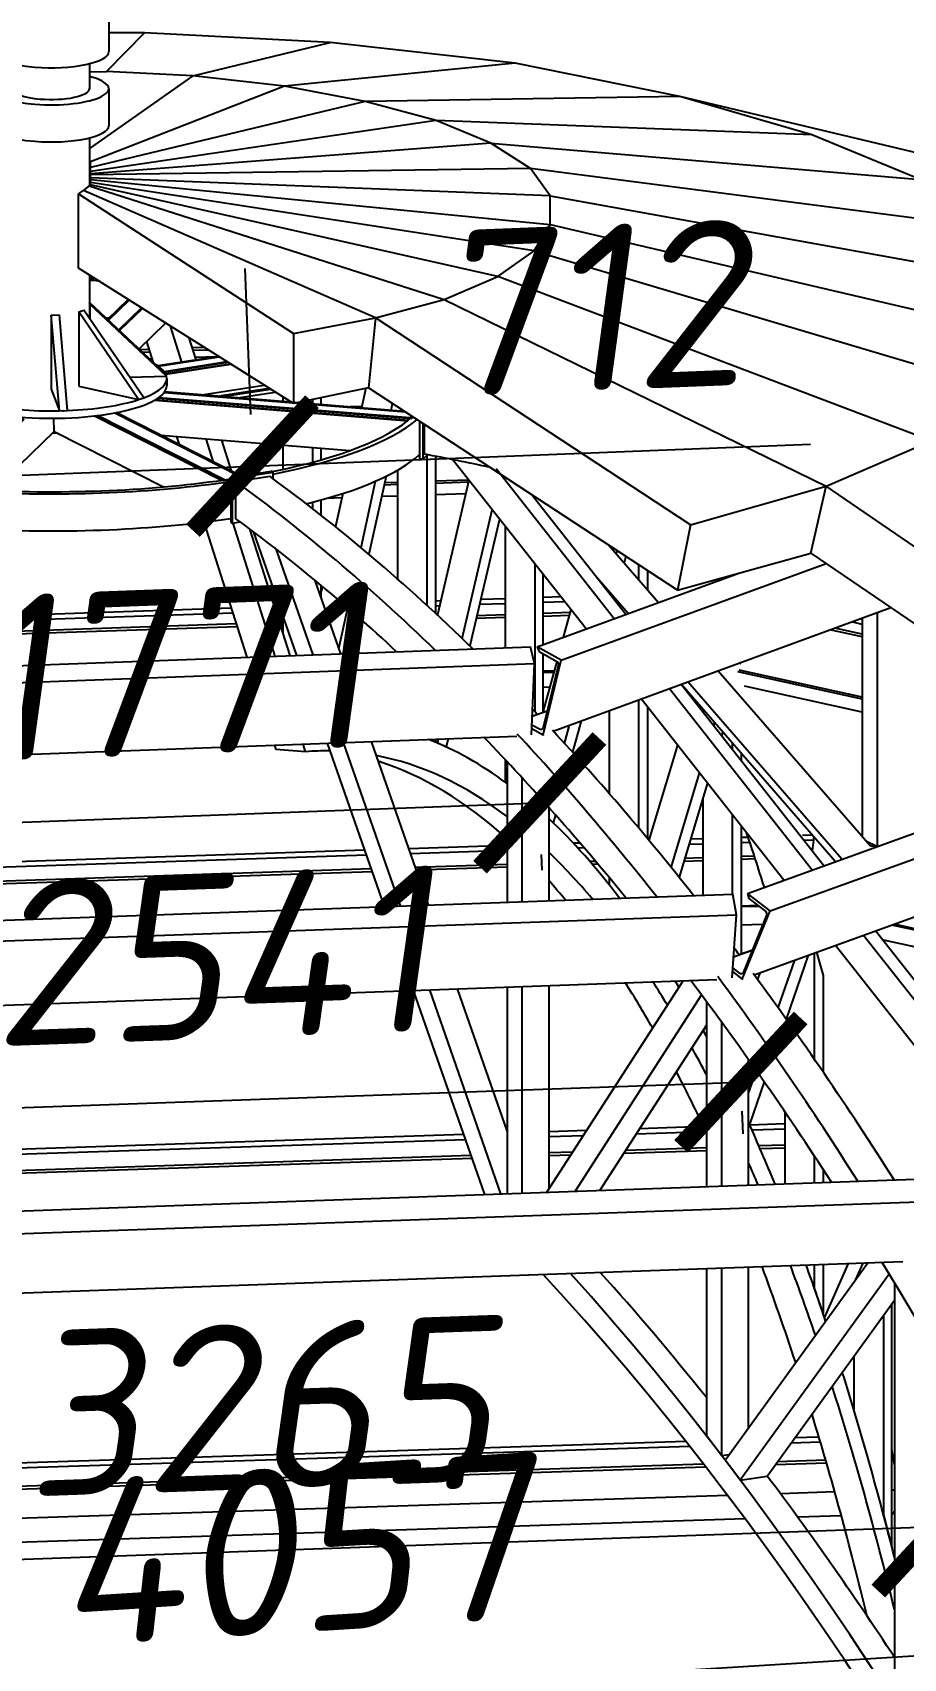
# Model space of a CAD drawing. Extents: x -483223 to 550073, y -164053 to -64662.
# Drawn here: x 372790 to 374897, y -144163 to -140233 of the extents above; entities that cross this region are included whole.
import ezdxf

# ---------------------------------------------------------------- set-up
doc = ezdxf.new("R2010")
doc.units = 0
doc.header["$MEASUREMENT"] = 0
doc.layers.get('0').update_dxf_attribs({"color": 40, "linetype": 'CONTINUOUS'})
doc.layers.get('Defpoints').update_dxf_attribs({"linetype": 'CONTINUOUS'})
doc.layers.add('АРМАТУРА', color=11, linetype='CONTINUOUS', lineweight=50)
doc.styles.add('ГОСТ', font='isocpeur.ttf', dxfattribs={"oblique": 10})
doc.dimstyles.new('100', dxfattribs={"dimscale": 100, "dimtxt": 4, "dimasz": 3, "dimexe": 1.25, "dimexo": 5, "dimgap": 1.5, "dimtad": 1, "dimdec": 0, "dimtxsty": 'ГОСТ', "dimblk": 'ARCHTICK', "dimcen": 2, "dimadec": 0, "dimazin": 0, "dimtfac": 1, "dimtdec": 0, "dimtmove": 0, "dimatfit": 3, "dimfxl": 1, "dimarcsym": 0})

# ---------------------------------------------------------------- blocks, each defined once
blk = doc.blocks.new('_ArchTick')
at = {"color": 0, "linetype": 'ByBlock', "const_width": 0.15}
blk.add_lwpolyline([(-0.5, -0.5), (0.5, 0.5)], dxfattribs=at)
blk = doc.blocks.new('*D569')
at = {"layer": 'Defpoints', "color": 0, "transparency": 16777216}
for p in [(375451, -143896.1), (371401.8, -144148), (371415.9, -144375.5)]:
    blk.add_point(p, dxfattribs=at)
at = {"layer": 'АРМАТУРА', "color": 0, "lineweight": -2, "transparency": 16777216}
for p, q in [((375465.1, -144123.7), (371415.9, -144375.5)), ((375482, -144395.2), (375472.9, -144248.4)), ((371432.8, -144647), (371423.7, -144500.3))]:
    blk.add_line(p, q, dxfattribs=at)
at = {"layer": 'АРМАТУРА', "color": 0, "lineweight": -2, "transparency": 16777216, "xscale": 300, "yscale": 300, "zscale": 300}
for p, rotation in [((375465.1, -144123.7), 3.558643918602326), ((371415.9, -144375.5), 183.5586439186023)]:
    blk.add_blockref('_ArchTick', p, dxfattribs=dict(at, rotation=rotation))
at = {"layer": 'АРМАТУРА', "color": 0, "transparency": 16777216, "insert": (373418.8, -143900.3), "char_height": 400, "attachment_point": 5, "rotation": 3.5586, "style": 'ГОСТ'}
blk.add_mtext('4057', dxfattribs=at)
blk = doc.blocks.new('*D570')
at = {"layer": 'Defpoints', "color": 0, "transparency": 16777216}
for p in [(374951.2, -143030.9), (371688.5, -143147), (371717.5, -143960.8)]:
    blk.add_point(p, dxfattribs=at)
at = {"layer": 'АРМАТУРА', "color": 0, "lineweight": -2, "transparency": 16777216}
for p, q in [((374969, -143530.6), (374984.6, -143969.6)), ((371706.3, -143646.7), (371721.9, -144085.8)), ((374980.2, -143844.7), (371717.5, -143960.8))]:
    blk.add_line(p, q, dxfattribs=at)
at = {"layer": 'АРМАТУРА', "color": 0, "lineweight": -2, "transparency": 16777216, "xscale": 300, "yscale": 300, "zscale": 300}
for p, rotation in [((374980.2, -143844.7), 2.03871408516572), ((371717.5, -143960.8), 182.0387140851657)]:
    blk.add_blockref('_ArchTick', p, dxfattribs=dict(at, rotation=rotation))
at = {"layer": 'АРМАТУРА', "color": 0, "transparency": 16777216, "insert": (373336.4, -143553), "char_height": 400, "attachment_point": 5, "rotation": 2.0387, "style": 'ГОСТ'}
blk.add_mtext('3265', dxfattribs=at)
blk = doc.blocks.new('*D571')
at = {"layer": 'Defpoints', "color": 0, "transparency": 16777216}
for p in [(374488.3, -142340.4), (371948.8, -142429.8), (374503.4, -142770.1)]:
    blk.add_point(p, dxfattribs=at)
at = {"layer": 'АРМАТУРА', "color": 0, "lineweight": -2, "transparency": 16777216}
for p, q in [((371963.9, -142859.5), (374503.4, -142770.1)), ((374505.9, -142840.1), (374507.8, -142895)), ((371966.4, -142929.5), (371968.3, -142984.5))]:
    blk.add_line(p, q, dxfattribs=at)
at = {"layer": 'АРМАТУРА', "color": 0, "lineweight": -2, "transparency": 16777216, "xscale": 300, "yscale": 300, "zscale": 300}
for p, rotation in [((374503.4, -142770.1), 2.016497046981518), ((371963.9, -142859.5), 182.0164970469815)]:
    blk.add_blockref('_ArchTick', p, dxfattribs=dict(at, rotation=rotation))
at = {"layer": 'АРМАТУРА', "color": 0, "transparency": 16777216, "insert": (373221.4, -142465.1), "char_height": 400, "attachment_point": 5, "rotation": 2.0165, "style": 'ГОСТ'}
blk.add_mtext('2541', dxfattribs=at)
blk = doc.blocks.new('*D572')
at = {"layer": 'Defpoints', "color": 0, "transparency": 16777216}
for p in [(374004.4, -141757.8), (372234.3, -141823.8), (374017, -142094.9)]:
    blk.add_point(p, dxfattribs=at)
at = {"layer": 'АРМАТУРА', "color": 0, "lineweight": -2, "transparency": 16777216}
for p, q in [((372246.9, -142160.8), (374017, -142094.9)), ((374023, -142257.5), (374021.6, -142219.8)), ((372252.9, -142323.4), (372251.5, -142285.7))]:
    blk.add_line(p, q, dxfattribs=at)
at = {"layer": 'АРМАТУРА', "color": 0, "lineweight": -2, "transparency": 16777216, "xscale": 300, "yscale": 300, "zscale": 300}
for p, rotation in [((374017, -142094.9), 2.132649730523271), ((372246.9, -142160.8), 182.1326497305233)]:
    blk.add_blockref('_ArchTick', p, dxfattribs=dict(at, rotation=rotation))
at = {"layer": 'АРМАТУРА', "color": 0, "transparency": 16777216, "insert": (373118.9, -141778.1), "char_height": 400, "attachment_point": 5, "rotation": 2.1326, "style": 'ГОСТ'}
blk.add_mtext('1771', dxfattribs=at)
blk = doc.blocks.new('*D573')
at = {"layer": 'Defpoints', "color": 0, "transparency": 16777216}
for p in [(373322.4, -141281.1), (373323.3, -141303.2), (372612.2, -141331.1)]:
    blk.add_point(p, dxfattribs=at)
at = {"layer": 'АРМАТУРА', "color": 0, "lineweight": -2, "transparency": 16777216}
for p, q in [((372592.5, -140831.5), (372606.4, -141184.1)), ((373303.7, -140803.6), (373317.5, -141156.2)), ((373322.4, -141281.1), (374671.9, -141228)), ((372611.3, -141309), (373322.4, -141281.1))]:
    blk.add_line(p, q, dxfattribs=at)
at = {"layer": 'АРМАТУРА', "color": 0, "lineweight": -2, "transparency": 16777216, "xscale": 300, "yscale": 300, "zscale": 300}
for p, rotation in [((373322.4, -141281.1), 2.252081669115091), ((372611.3, -141309), 182.2520816691151)]:
    blk.add_blockref('_ArchTick', p, dxfattribs=dict(at, rotation=rotation))
at = {"layer": 'АРМАТУРА', "color": 0, "transparency": 16777216, "insert": (374133.3, -140898.9), "char_height": 400, "attachment_point": 5, "rotation": 2.2521, "style": 'ГОСТ'}
blk.add_mtext('712', dxfattribs=at)

msp = doc.modelspace()

# ---------------------------------------------------------------- linework, layer by layer
at = {"linetype": 'Continuous', "extrusion": (0.96081, -0.077587, 0.266129)}
for p, q in [((372974.9859, -140189.6872), (372974.9859, -140279.2812)), ((372928.324, -140308.4845), (372928.324, -140368.8752)), ((372974.9859, -140368.8752), (372974.9859, -140458.4693)), ((372928.324, -140487.6725), (372928.324, -140603.0589)), ((372928.324, -140819.5989), (372928.324, -140924.3121)), ((373021.6967, -140878.4032), (372972.0436, -140926.5713)), ((372973.8643, -140928.2768), (373023.8666, -140879.7698)), ((372835.8901, -140916.3024), (372855.576, -140915.718)), ((372835.8901, -140916.3024), (372835.8901, -141095.4905)), ((372855.5561, -141147.3832), (372835.8901, -140916.3024)), ((372875.242, -141146.7988), (372855.576, -140915.718)), ((372902.0638, -140908.4226), (372914.5073, -140904.1134)), ((372902.0638, -140908.4226), (372902.0638, -141087.6107)), ((373047.0714, -141120.4123), (372902.0638, -140908.4226)), ((373059.515, -141116.103), (372914.5073, -140904.1134)), ((373112.2659, -141057.9283), (372928.324, -140885.6157)), ((372928.9483, -140889.7544), (372928.324, -140888.107)), ((372928.9483, -140889.7544), (372928.9483, -140925.2248)), ((373114.354, -141063.4381), (372928.9483, -140889.7544)), ((373054.0893, -140898.8034), (372999.2212, -140952.0307)), ((373001.0418, -140953.7362), (373056.2593, -140900.17)), ((373048.0267, -140997.7505), (373112.2599, -140935.4381)), ((373097.9485, -140926.425), (373097.4137, -140926.3818)), ((373151.6868, -141029.8492), (373124.0429, -140942.8588)), ((373066.0407, -140980.2752), (373081.5836, -141029.1858)), ((373168.2783, -140970.7174), (373185.413, -141024.6369)), ((373205.5829, -140994.211), (373176.078, -140995.2613)), ((373071.9806, -140998.9669), (373050.1546, -140999.7438)), ((373074.0724, -141005.5496), (373057.0009, -141006.1573)), ((373079.4657, -141022.5212), (373074.6521, -141022.6925)), ((373240.401, -141016.1387), (373093.1881, -141038.8899)), ((373094.5067, -141039.7855), (373241.8026, -141017.0214)), ((373261.3243, -141029.3158), (373108.8383, -141052.8819)), ((373109.5652, -141053.869), (373262.7259, -141030.1985)), ((373112.1062, -141057.7787), (373268.2115, -141033.6532)), ((373112.5848, -141058.7698), (373269.5694, -141034.5084)), ((373215.5881, -141000.5121), (373178.1698, -141001.844)), ((373234.906, -141016.9879), (373183.5631, -141018.8156)), ((373025.299, -141066.082), (373114.354, -141063.4381)), ((373114.354, -141063.4381), (373112.2659, -141057.9283)), ((373114.9718, -141069.1943), (373114.9718, -141087.1131)), ((372835.8901, -141095.4905), (372855.5561, -141147.3832)), ((372902.0638, -141087.6107), (373047.0714, -141120.4123)), ((373047.0714, -141120.4123), (373059.515, -141116.103)), ((373094.4186, -141116.5827), (373706.7006, -141166.0256)), ((373703.955, -141164.8023), (373095.6982, -141115.6844)), ((373109.2818, -141102.8309), (373692.1904, -141149.9018)), ((373690.4442, -141148.7592), (373109.9532, -141101.8835)), ((373199.5587, -141109.1193), (373350.9016, -141085.7298)), ((373236.1041, -141112.0704), (373361.8652, -141092.6344)), ((373364.5912, -141094.3512), (373245.1906, -141112.8041)), ((373249.8627, -141113.1814), (373365.9928, -141095.2339)), ((373286.4082, -141116.1325), (373376.9565, -141102.1386)), ((373395.8821, -141114.0576), (373395.8821, -141124.9727)), ((373488.3115, -141132.4366), (373488.3115, -141115.8486)), ((373596.2588, -141093.0975), (373585.8992, -141140.317)), ((372855.5561, -141147.3832), (372875.242, -141146.7988)), ((372989.7251, -141152.4201), (373291.0615, -141305.1622)), ((373294.0716, -141304.697), (372992.5899, -141151.8812)), ((373085.8254, -141121.926), (373697.5937, -141171.3274)), ((373088.1678, -141120.5714), (373699.3258, -141169.9235)), ((373467.6154, -141120.2106), (373467.6154, -141130.7653)), ((373586.5858, -141137.1872), (373558.9026, -141138.1369)), ((373657.6324, -141146.1096), (373661.2432, -141129.6512)), ((373681.0433, -141142.6075), (373679.8808, -141147.9061)), ((372940.4167, -141159.7068), (373247.5464, -141315.3854)), ((372944.5245, -141159.2288), (373253.163, -141315.6723)), ((373254.3122, -141314.2638), (372947.6953, -141158.8451)), ((373703.955, -141164.8023), (373708.3886, -141160.5013)), ((373706.7006, -141166.0256), (373710.7813, -141162.067)), ((373726.4914, -141172.3471), (373726.4914, -141262.7503)), ((373735.4581, -141263.4744), (373735.4581, -141178.2145)), ((373738.0451, -141252.0053), (373738.0451, -141179.9073)), ((372695.1389, -141340.0851), (372842.5152, -141197.1161)), ((372850.4898, -141201.1583), (372837.9033, -141201.5901)), ((372842.5152, -141197.1161), (373107.3384, -141331.3504)), ((373100.7086, -141206.6847), (373557.682, -141243.5861)), ((373138.9714, -141209.7745), (373145.1476, -141229.2101)), ((373228.4599, -141271.4396), (373210.7046, -141215.5671)), ((373247.019, -141218.4995), (373270.636, -141292.8179)), ((373395.8821, -141230.5205), (373395.8821, -141289.0418)), ((373467.6154, -141236.3131), (373467.6154, -141271.6622)), ((373488.3115, -141265.9166), (373488.3115, -141237.9843)), ((373726.4914, -141262.7503), (373735.4581, -141263.4744)), ((373735.4581, -141263.4744), (373745.7478, -141253.4923)), ((373744.3791, -141617.8533), (373744.3791, -141254.8201)), ((373765.0753, -141257.2561), (373765.0753, -141636.9222)), ((374128.9015, -141674.6649), (373806.3089, -141265.4422)), ((373253.163, -141315.6723), (373269.7691, -141313.1058)), ((373254.3122, -141314.2638), (373269.7691, -141311.875)), ((373269.7691, -141308.4529), (373367.8052, -141293.3017)), ((373274.2802, -141310.7395), (373269.7691, -141308.4529)), ((373269.7691, -141308.4529), (373269.7691, -141416.5078)), ((373274.2802, -141310.7395), (373372.3163, -141295.5883)), ((373274.2802, -141418.7944), (373274.2802, -141310.7395)), ((373282.4498, -141318.4253), (373364.1466, -141305.7993)), ((373372.3163, -141295.5883), (373367.8052, -141293.3017)), ((373372.3163, -141311.7524), (373372.3163, -141295.5883)), ((373645.2453, -141305.7757), (373603.9122, -141494.1734)), ((373672.6459, -141291.2422), (373672.6459, -141553.4474)), ((373911.2656, -141287.2421), (374197.0283, -141649.7445)), ((373282.4498, -141408.5724), (373282.4498, -141318.4253)), ((373540.4824, -141347.328), (373522.9231, -141427.364)), ((373584.7943, -141478.1079), (373620.0389, -141317.4617)), ((373672.6459, -141325.9096), (373640.5868, -141327.0095)), ((373672.6459, -141320.8246), (373641.7108, -141321.8859)), ((373845.2979, -141314.9015), (373765.0753, -141317.6536)), ((373844.5989, -141320.0105), (373765.0753, -141322.7387)), ((373838.0871, -141347.7846), (373765.0753, -141350.2894)), ((373845.6824, -141315.3891), (373769.3647, -141640.9019)), ((374225.3768, -141639.3747), (373996.4934, -141349.0261)), ((373467.6154, -141368.435), (373467.6154, -141383.6103)), ((373488.3115, -141399.8059), (373488.3115, -141362.911)), ((373538.1245, -141358.0753), (373501.008, -141359.3486)), ((373672.6459, -141353.4603), (373634.4965, -141354.7691)), ((373829.2079, -141697.4085), (373902.0185, -141386.854)), ((373204.6286, -141416.3855), (373308.4476, -141743.0849)), ((373269.7691, -141416.5078), (373274.2802, -141418.7944)), ((373274.2802, -141418.7944), (373292.56, -141415.9693)), ((373377.5227, -141740.5126), (373275.2394, -141418.6461)), ((373919.8969, -141409.5335), (373848.1254, -141715.6559)), ((373933.0049, -141426.1616), (373933.0049, -141719.827)), ((373315.0602, -141432.6127), (373412.4914, -141739.2104)), ((373429.6192, -141738.5726), (373325.7105, -141440.5781)), ((373378.6256, -141480.9883), (373467.9458, -141737.1454)), ((374183.2145, -141471.2093), (374304.4018, -141610.4678)), ((374202.2595, -141493.0942), (374204.4405, -141485.0988)), ((374225.4648, -141498.8562), (374221.1234, -141514.7712)), ((374004.7381, -141517.1583), (374004.7381, -141873.9147)), ((374010.6676, -141717.9143), (374498.0547, -141539.6305)), ((374025.4343, -141712.5128), (374025.4343, -141543.4123)), ((374069.1774, -141750.3186), (374709.3261, -141516.1553)), ((374256.8346, -141555.8075), (374256.8346, -141519.3835)), ((374277.5308, -141532.9263), (374277.5308, -141579.5898)), ((373535.9424, -141734.6132), (373474.1866, -141557.5068)), ((373488.3115, -141598.015), (373488.3115, -141569.2059)), ((373491.2646, -141571.6645), (373488.3115, -141585.1246)), ((374230.9044, -141637.3528), (374155.2602, -141550.4288)), ((373270.6894, -141624.2667), (372590.5836, -141647.3418)), ((373388.3693, -141620.274), (373374.8414, -141620.733)), ((373531.3858, -141721.5455), (373552.8071, -141623.9064)), ((373777.2948, -141607.0783), (373765.0753, -141607.4929)), ((373774.4642, -141619.1513), (373765.0753, -141619.4699)), ((373933.0049, -141613.7723), (373871.5233, -141615.8583)), ((373933.0049, -141601.7952), (373874.3538, -141603.7852)), ((374067.8513, -141597.2201), (374025.4343, -141598.6592)), ((374077.0469, -141608.8851), (374025.4343, -141610.6363)), ((374049.6065, -141921.6539), (374866.105, -141622.9826)), ((373282.8715, -141662.6017), (372582.9153, -141686.3502)), ((373274.4549, -141636.116), (372588.2134, -141659.3993)), ((373392.4968, -141632.111), (373378.6069, -141632.5823)), ((373395.8821, -141658.7674), (373387.0236, -141659.0679)), ((373395.8821, -141665.5754), (373389.1639, -141665.8033)), ((373395.8821, -141641.8197), (373395.8821, -141686.9442)), ((373571.8229, -141640.4372), (373551.2867, -141734.0418)), ((373592.808, -141658.8939), (373567.5859, -141659.7497)), ((373585.3831, -141652.3378), (373569.0907, -141652.8906)), ((373933.0049, -141647.3515), (373863.5874, -141649.7067)), ((373933.0049, -141640.5435), (373865.1963, -141642.8442)), ((374090.1792, -141635.2108), (374025.4343, -141637.4075)), ((374088.3048, -141642.0824), (374025.4343, -141644.2155)), ((374092.1382, -141628.0291), (374073.9318, -141694.7726)), ((374796.6806, -141663.5291), (374770.7879, -141657.8491)), ((374796.6806, -141651.5673), (374791.2298, -141650.3716)), ((374796.6806, -141648.3777), (374796.6806, -142176.154)), ((374832.7692, -141635.1766), (374832.7692, -142200.3769)), ((373285.0119, -141669.337), (372581.568, -141693.2039)), ((374796.6806, -141694.0509), (374718.6283, -141676.9288)), ((374796.6806, -141687.2516), (374730.2479, -141672.6785)), ((372224.5915, -141783.4466), (373994.696, -141717.5297)), ((374004.4124, -141757.8437), (373994.696, -141717.5297)), ((374010.6676, -141717.9143), (374015.5415, -141729.4547)), ((374069.1774, -141750.3186), (374010.6676, -141717.9143)), ((374015.5415, -141729.4547), (374059.5665, -141753.8369)), ((374025.4343, -141875.8334), (374025.4343, -141734.9336)), ((372234.308, -141823.7606), (374004.4124, -141757.8437)), ((373997.1632, -141930.3866), (374004.4124, -141757.8437)), ((374062.3369, -141760.3967), (374024.202, -141916.2841)), ((374025.0677, -141930.6301), (374069.1774, -141750.3186)), ((374058.0493, -141752.9966), (374025.4343, -141872.5607)), ((374051.7913, -141775.9381), (374025.4343, -141776.8323)), ((374050.7634, -141779.706), (374025.4343, -141780.5654)), ((374059.5665, -141753.8369), (374062.3369, -141760.3967)), ((374448.2934, -141775.8161), (374816.5642, -142199.0025)), ((374796.6806, -141843.9913), (374495.7018, -141777.9667)), ((374796.6806, -141839.3347), (374499.4498, -141774.1322)), ((374502.2055, -141756.0953), (374500.2431, -141759.9525)), ((374040.9674, -141815.6176), (374025.4343, -141816.1446)), ((374330.4052, -141818.939), (374675.8429, -142257.1418)), ((374704.2622, -142246.8617), (374358.7538, -141808.5692)), ((374359.4964, -141808.2976), (374732.3178, -142236.7132)), ((374747.6585, -142231.164), (374374.7959, -141802.7011)), ((374796.6806, -141875.5188), (374512.1442, -141813.101)), ((374256.8346, -142156.4166), (374256.8346, -141845.8508)), ((374607.5463, -142281.8467), (374262.2785, -141843.8595)), ((374277.5308, -141863.2076), (374277.5308, -142181.1799)), ((374385.6366, -141838.3358), (374384.6911, -141841.4718)), ((373999.0497, -141885.4847), (374034.9489, -141872.353)), ((374116.8418, -141897.0595), (374096.2738, -141972.4602)), ((374185.1014, -141872.0905), (374185.1014, -142072.4589)), ((374437.8417, -141908.8956), (374440.2086, -141901.0454)), ((372262.7956, -141996.7754), (373961.9244, -141933.5016)), ((373765.0753, -141948.3597), (373748.0337, -141941.4666)), ((373765.0753, -141940.832), (373765.0753, -141948.3597)), ((373769.8899, -141950.4137), (373772.1986, -141940.5668)), ((373795.5985, -141939.6954), (373790.8756, -141959.8398)), ((373997.7877, -141915.5217), (374025.0677, -141930.6301)), ((374019.2662, -141918.576), (373998.1507, -141906.8817)), ((374024.202, -141916.2841), (374019.2662, -141918.576)), ((374025.0677, -141930.6301), (374026.5446, -141930.0898)), ((374077.2002, -141951.5521), (374089.3184, -141907.1274)), ((374459.5959, -141923.3236), (374456.724, -141932.8487)), ((373375.8936, -141955.3247), (373379.1684, -141965.63)), ((373450.9016, -141971.4226), (373379.1684, -141965.63)), ((373450.9016, -141971.4226), (373444.9686, -141952.7525)), ((373641.2679, -142345.5489), (373503.5418, -141950.5713)), ((373541.8684, -141949.144), (373679.6148, -142344.1799)), ((373747.6474, -142341.751), (373609.865, -141946.6119)), ((373790.8756, -141959.8398), (373769.8899, -141950.4137)), ((374350.3032, -141955.5227), (374281.0042, -142185.3599)), ((374483.3889, -141966.6743), (374483.3889, -141950.6646)), ((374504.0851, -141974.4469), (374504.0851, -141992.9283)), ((373933.0049, -141990.0589), (373933.0049, -142044.599)), ((373938.1161, -141995.5033), (373938.1161, -142334.951)), ((374519.0436, -142313.8607), (375408.0725, -141992.2728)), ((374535.3849, -142510.66), (375986.6102, -141985.7092)), ((373974.2047, -142333.6626), (373974.2047, -142034.3503)), ((374334.7259, -142250.8896), (374403.4538, -142022.9465)), ((374422.3361, -142046.8995), (374353.7232, -142274.4613)), ((374574.1127, -142356.2665), (375467.8222, -142032.9855)), ((374411.6557, -142082.3222), (374411.6557, -142318.0451)), ((374039.5622, -142331.3293), (374039.5622, -142106.5237)), ((374049.7268, -142143.098), (374039.5622, -142133.3205)), ((374054.9687, -142123.8817), (374049.7268, -142143.098)), ((374483.3889, -142315.4841), (374483.3889, -142124.3477)), ((374504.0851, -142150.6016), (374504.0851, -142459.6561)), ((374677.06, -142173.2154), (374651.9759, -142174.0527)), ((374679.0878, -142175.5457), (374679.2271, -142185.5096)), ((373593.7846, -142209.3741), (372472.7438, -142246.7933)), ((373938.1161, -142197.8806), (373700.2492, -142205.8204)), ((373938.1161, -142210.2471), (373704.5117, -142218.0446)), ((374114.3245, -142191.999), (374098.4888, -142192.5275)), ((374124.6244, -142204.0217), (374109.6163, -142204.5226)), ((374411.6557, -142194.4409), (374377.5067, -142195.5807)), ((374411.6557, -142182.0743), (374381.2733, -142183.0885)), ((374521.0172, -142178.424), (374504.0851, -142178.9891)), ((374525.1062, -142190.654), (374504.0851, -142191.3557)), ((374679.2271, -142185.5096), (374656.4961, -142186.2683)), ((374679.2271, -142185.5096), (374676.0038, -142211.0146)), ((374831.8908, -142200.6947), (374807.1024, -142188.1299)), ((373609.5283, -142254.5247), (372463.7055, -142292.7711)), ((373598.0471, -142221.5983), (372470.2968, -142259.2415)), ((373938.1161, -142243.5568), (373715.993, -142250.971)), ((373938.1161, -142250.5862), (373718.4159, -142257.9196)), ((374152.1214, -142236.4135), (374138.4486, -142236.8699)), ((374157.8789, -142243.2507), (374144.3361, -142243.7028)), ((374411.6557, -142234.7799), (374365.2203, -142236.3299)), ((374411.6557, -142227.7505), (374367.3613, -142229.229)), ((374535.9798, -142223.6007), (374504.0851, -142224.6653)), ((374538.2487, -142230.5544), (374504.0851, -142231.6947)), ((373611.9512, -142261.4732), (372462.3146, -142299.847)), ((374185.1014, -142275.8354), (374185.1014, -142293.1802)), ((371946.2612, -142406.0628), (374483.8861, -142315.4663)), ((374492.6963, -142365.2779), (374483.8861, -142315.4663)), ((374519.0436, -142313.8607), (374522.5145, -142325.8879)), ((374574.1127, -142356.2665), (374519.0436, -142313.8607)), ((374522.5145, -142325.8879), (374563.9506, -142357.7957)), ((371955.0714, -142455.8744), (374492.6963, -142365.2779)), ((374482.1521, -142517.5971), (374492.6963, -142365.2779)), ((374544.9052, -142343.1298), (374504.0851, -142344.4923)), ((374547.5303, -142345.1512), (374504.0851, -142346.6014)), ((374506.7445, -142521.02), (374574.1127, -142356.2665)), ((374565.9236, -142364.6322), (374507.6807, -142507.0691)), ((374563.9506, -142357.7957), (374565.9236, -142364.6322)), ((374555.902, -142389.1407), (374504.0851, -142390.8703)), ((375027.657, -142657.1021), (374828.6036, -142404.5942)), ((375027.657, -142425.2497), (374868.4414, -142390.1837)), ((375027.657, -142422.2156), (374873.6549, -142388.2978)), ((374485.6204, -142467.494), (374530.5016, -142451.2591)), ((374498.8438, -142461.5521), (374531.0576, -142449.8994)), ((374969.7269, -142741.2885), (374731.8877, -142439.5792)), ((374800.1843, -142414.8743), (375009.8711, -142680.871)), ((375027.657, -142465.9943), (374845.3546, -142425.8436)), ((374593.6608, -142590.6851), (374633.8535, -142475.041)), ((374666.3815, -142463.2746), (374612.8024, -142617.4346)), ((374681.4485, -142715.2838), (374681.4485, -142457.8245)), ((374686.0737, -142456.1514), (374702.1328, -142512.3115)), ((371984.817, -142610.1215), (374445.4517, -142522.2736)), ((374034.1585, -143036.1246), (374363.6358, -142525.1946)), ((374483.1717, -142502.8678), (374506.7445, -142521.02)), ((374502.4006, -142508.3205), (374483.7865, -142493.9868)), ((374502.4006, -142508.3205), (374507.9967, -142506.2962)), ((374507.6807, -142507.0691), (374502.4006, -142508.3205)), ((374506.7445, -142521.02), (374508.2337, -142520.4814)), ((374549.5023, -142505.5533), (374543.7705, -142522.0452)), ((374702.1446, -142512.3537), (374702.1446, -142745.3814)), ((373883.9317, -143041.4722), (373712.0209, -142548.458)), ((373750.3679, -142547.089), (373922.28, -143040.1071)), ((373938.1161, -142887.9865), (373818.4004, -142544.6602)), ((373938.1161, -142540.3862), (373938.1161, -143039.5434)), ((373974.2047, -143038.2588), (373974.2047, -142539.0977)), ((374039.5622, -143027.7449), (374039.5622, -142536.7644)), ((374408.1951, -142559.3006), (374102.2749, -143033.6998)), ((374420.7198, -143022.364), (374420.7198, -142576.1059)), ((374162.5013, -143031.5559), (374420.7198, -142631.1291)), ((374456.8085, -142625.074), (374456.8085, -143021.0794)), ((374522.1659, -143018.7528), (374522.1659, -142715.8447)), ((374522.1659, -142796.3928), (374540.9288, -142742.4075)), ((374559.9349, -142769.5469), (374524.1646, -142872.4666)), ((374609.7152, -142841.7497), (374609.7152, -143015.6363)), ((374413.0693, -142877.4373), (374258.5774, -142882.568)), ((374524.1646, -142872.4666), (374522.1659, -142868.085)), ((374609.7152, -142870.9065), (374524.7328, -142873.7288)), ((374609.7152, -142883.4373), (374530.2649, -142886.0759)), ((373837.7654, -142909.0743), (372332.7274, -142959.0576)), ((373833.446, -142896.6869), (372335.2068, -142946.4444)), ((374130.4364, -142886.8237), (374039.5622, -142889.8417)), ((374122.1789, -142899.6287), (374039.5622, -142902.3725)), ((374418.8286, -142889.7768), (374250.3199, -142895.3731)), ((374609.7152, -142922.1909), (374547.0798, -142924.2711)), ((373853.5791, -142954.4254), (372323.6497, -143005.2354)), ((373851.1239, -142947.3842), (372325.0591, -142998.0658)), ((374096.6415, -142939.2304), (374039.5622, -142941.126)), ((374091.9478, -142946.5091), (374039.5622, -142948.2488)), ((374420.7198, -142935.5903), (374220.0888, -142942.2534)), ((374420.7198, -142928.4676), (374224.7825, -142934.9748)), ((374609.7152, -142929.3137), (374550.1232, -142931.2928)), ((374681.4485, -143013.0828), (374681.4485, -142948.6974)), ((374702.1446, -142980.2029), (374702.1446, -143012.3461)), ((371684.3042, -143119.773), (374947.0162, -143003.6293)), ((371692.7216, -143174.2838), (374955.4336, -143058.14)), ((371724.105, -143316.6321), (374895.0364, -143203.7555)), ((374420.7198, -143625.946), (374420.7198, -143220.6399)), ((374456.8085, -143219.3552), (374456.8085, -143672.6872)), ((374465.204, -143683.6674), (374810.0706, -143206.7801)), ((374862.0649, -143233.8165), (374501.7975, -143732.0002)), ((374522.1659, -143604.8995), (374522.1659, -143217.0287)), ((374681.4485, -143268.7538), (374681.4485, -143211.3587)), ((374702.1446, -143210.6219), (374702.1446, -143328.6747)), ((374705.4107, -143339.8495), (374763.755, -143208.4288)), ((374798.2316, -143207.2015), (374779.892, -143248.5115)), ((374702.1446, -143328.6747), (374681.4485, -143268.7538)), ((374874.718, -143254.6741), (374874.718, -144270.5521)), ((374567.1549, -143721.8995), (374874.718, -143296.5962)), ((374868.666, -143894.1683), (374868.666, -143304.9649)), ((374708.1371, -143347.7354), (374705.4107, -143339.8495)), ((374847.9699, -143333.5839), (374847.9699, -143814.6777)), ((374776.2366, -143432.7778), (374776.2366, -143560.6213)), ((374456.8085, -143672.6872), (374420.7198, -143625.946)), ((374692.2531, -143628.0198), (374633.676, -143629.913)), ((374379.9758, -143650.6202), (372023.3415, -143726.788)), ((374370.3437, -143638.4241), (372028.8823, -143714.1014)), ((374456.8085, -143672.6872), (374475.1999, -143669.8449)), ((374695.9391, -143640.4081), (374624.4146, -143642.7198)), ((374418.7332, -143700.2276), (372001.0473, -143778.3686)), ((374413.3544, -143693.292), (372004.1412, -143771.1591)), ((374501.7975, -143732.0002), (374465.204, -143683.6674)), ((374710.6941, -143690.7913), (374586.7543, -143694.7971)), ((374708.6538, -143683.7477), (374592.0187, -143687.5174)), ((374872.1154, -143678.4646), (374868.666, -143678.576)), ((374873.2472, -143685.5375), (374868.666, -143685.6855)), ((374501.7975, -143732.0002), (374567.1549, -143721.8995)), ((374471.2422, -143768.8107), (371970.8457, -143849.6249)), ((374730.4858, -143760.4318), (374599.0647, -143764.6794)), ((374874.718, -143755.7702), (374868.666, -143755.9658)), ((374513.8057, -143825.58), (371946.3667, -143908.5611)), ((374746.3588, -143818.0638), (374640.7589, -143821.4768)), ((374847.9699, -143814.6777), (374868.666, -143894.1683)), ((374874.718, -143807.9183), (374868.666, -143815.3817)), ((374869.7244, -143814.0765), (374868.666, -143814.1107)), ((374871.6654, -143905.9392), (374874.718, -143902.1746)), ((374874.718, -143918.1061), (374871.6654, -143905.9392))]:
    msp.add_line(p, q, dxfattribs=at)
for p, q in [((373061.5275, -140233.9358), (372969.3975, -140327.7443)), ((373061.5275, -140233.9358), (372974.9859, -140233.9358)), ((373510.4434, -140257.0941), (373061.5275, -140233.9358)), ((373177.994, -140337.8741), (373510.4434, -140257.0941)), ((373957.3316, -140307.1531), (373510.4434, -140257.0941)), ((372928.324, -140327.9078), (372969.3975, -140327.7443)), ((373177.994, -140337.8741), (372969.3975, -140327.7443)), ((373957.3316, -140307.1531), (373399.8013, -140362.5863)), ((374355.4125, -140387.9082), (373957.3316, -140307.1531)), ((373177.994, -140337.8741), (372928.324, -140513.1404)), ((373399.8013, -140362.5863), (372930.2739, -140545.5495)), ((373399.8013, -140362.5863), (373177.994, -140337.8741)), ((373595.1646, -140400.2235), (373399.8013, -140362.5863)), ((373595.1646, -140400.2235), (372930.2739, -140559.6452)), ((374355.4125, -140387.9082), (373595.1646, -140400.2235)), ((373766.818, -140446.1176), (373595.1646, -140400.2235)), ((374675.2212, -140480.5062), (374355.4125, -140387.9082)), ((375543.3217, -140670.276), (374355.4125, -140387.9082)), ((373766.818, -140446.1176), (372930.2739, -140569.4418)), ((373898.9137, -140500.4847), (373766.818, -140446.1176)), ((374675.2212, -140480.5062), (373766.818, -140446.1176)), ((374936.4917, -140588.3732), (374675.2212, -140480.5062)), ((373898.9137, -140500.4847), (372930.2739, -140574.41)), ((373994.2765, -140561.9124), (373898.9137, -140500.4847)), ((373898.9137, -140500.4847), (374936.4917, -140588.3732)), ((372930.2739, -140559.9797), (372930.2739, -140545.5495)), ((372930.2739, -140569.4418), (372930.2739, -140559.9797)), ((373994.2765, -140561.9124), (372930.2739, -140577.2486)), ((374042.4915, -140627.9939), (373994.2765, -140561.9124)), ((375123.9262, -140707.5935), (373994.2765, -140561.9124)), ((372924.3145, -140607.0683), (372930.2739, -140601.1089)), ((372927.2942, -140604.0886), (373785.9624, -140878.3717)), ((372930.2739, -140574.41), (372930.2739, -140569.4418)), ((372930.2739, -140580.0872), (372930.2739, -140574.41)), ((372930.2739, -140588.3667), (372930.2739, -140580.0872)), ((372930.2739, -140595.464), (372930.2739, -140588.3667)), ((372930.2739, -140588.3667), (374042.4915, -140697.3755)), ((372930.2739, -140601.1089), (372930.2739, -140595.464)), ((374003.2577, -140760.7241), (372930.2739, -140595.464)), ((373915.736, -140823.0675), (372930.2739, -140601.1089)), ((374042.4915, -140627.9939), (372930.6797, -140584.2269)), ((372901.6819, -140623.1217), (372914.1107, -140615.2738)), ((372901.6819, -140802.8203), (372901.6819, -140623.1217)), ((372901.6819, -140623.1217), (373421.1891, -140960.2112)), ((372914.1107, -140615.2738), (372924.3145, -140607.0683)), ((373620.137, -140922.6652), (372914.1107, -140615.2738)), ((374042.4915, -140697.3755), (374042.4915, -140627.9939)), ((374042.4915, -140627.9939), (375222.9364, -140840.4397)), ((374003.2577, -140760.7241), (374042.4915, -140697.3755)), ((375222.9364, -140973.6097), (374039.7707, -140697.1088)), ((373915.736, -140823.0675), (374003.2577, -140760.7241)), ((374003.2577, -140760.7241), (375140.0376, -141098.673)), ((373421.1891, -141129.9954), (372901.6819, -140802.8203)), ((373785.9624, -140878.3717), (373915.736, -140823.0675)), ((374963.702, -141219.9492), (373915.736, -140823.0675)), ((373620.137, -140922.6652), (373785.9624, -140878.3717)), ((373785.9624, -140878.3717), (374709.7144, -141329.9057)), ((373421.1891, -140960.2112), (373620.137, -140922.6652)), ((373620.137, -140922.6652), (373603.1592, -141091.6432)), ((374381.5436, -141423.0371), (373620.137, -140922.6652)), ((373421.1891, -140960.2112), (373421.1891, -141129.9954)), ((373603.1592, -141091.6432), (373421.1891, -141129.9954)), ((374350.4415, -141580.6363), (373603.1592, -141091.6432)), ((372842.5152, -141197.1161), (372842.2845, -141165.4471)), ((374709.7144, -141329.9057), (374963.702, -141219.9492)), ((374381.5436, -141423.0371), (374709.7144, -141329.9057)), ((374672.6131, -141491.1395), (374709.7144, -141329.9057)), ((375597.8978, -141937.9896), (374709.7144, -141329.9057)), ((374381.5436, -141423.0371), (374350.4415, -141580.6363)), ((374350.4415, -141580.6363), (374672.6131, -141491.1395)), ((374672.6131, -141491.1395), (375538.9218, -142081.432))]:
    msp.add_line(p, q)
at = {"linetype": 'Continuous'}
for centre, major_axis, ratio, start_param, end_param in [((372835, -140279.2812), (-139.9859, 0), 0.279887309, 0, 1.289908867), ((372835, -140279.2812), (-139.9859, 0), 0.279887309, 1.289908867, 3.141592654), ((372835, -140368.8752), (139.9859, 0), 0.279887309, 2.300523983, 4.43150152), ((372835, -140368.8752), (-93.3239, 0), 0.279887309, 0, 1.289908867), ((372835, -140368.8752), (139.9859, 0), 0.279887309, 4.43150152, 7.124253978), ((372835, -140368.8752), (-93.3239, 0), 0.279887309, 1.289908867, 3.141592654), ((372835, -140458.4693), (-139.9859, 0), 0.279887309, 0, 1.289908867), ((372835, -140458.4693), (-139.9859, 0), 0.279887309, 1.289908867, 3.141592654), ((372833.9793, -141087.0741), (933.2392, 0), 0.279887309, 7.739027932, 7.752714875), ((372833.9793, -141087.0741), (-914.5744, 0), 0.279887309, 4.585347633, 4.609048239), ((372833.9793, -141176.6681), (914.5744, 0), 0.279887309, 1.41603871, 1.422900125), ((372835, -141069.1943), (279.9718, 0), 0.279887309, 0.149117877, 0.43155078), ((372835, -141069.1943), (279.9718, 0), 0.279887309, 5.642586202, 6.356656283), ((372835, -141069.1943), (279.9718, 0), 0.279887309, 0.098658354, 0.112691652), ((372835, -141087.1131), (-279.9718, 0), 0.279887309, 1.289908867, 3.141592654), ((372835, -141069.1943), (279.9718, 0), 0.279887309, 4.43150152, 4.785823311), ((372835, -141069.1943), (279.9718, 0), 0.279887309, 4.813162998, 4.822964968), ((372835, -141069.1943), (279.9718, 0), 0.279887309, 4.856606681, 5.571237184), ((372835, -141069.1943), (279.9718, 0), 0.279887309, 5.596265081, 5.610659212), ((372833.9793, -141087.0741), (-914.5744, 0), 0.279887309, 2.197142237, 2.847943768), ((372833.9793, -141087.0741), (933.2392, 0), 0.279887309, 5.327253463, 5.966014252), ((372833.9793, -141176.6681), (-933.2392, 0), 0.279887309, 2.295793429, 2.845073648), ((372832.4106, -149265.1835), (-5901.4498, 6083.3742), 0.922408986, 5.34141169, 5.361153448), ((372833.9793, -141087.0741), (-914.5744, 0), 0.279887309, 1.386039151, 2.067459574), ((372908.5272, -149251.3077), (-1308.7478, 8468.3127), 0.46405988, 5.731065763, 5.851483735), ((372833.9793, -141087.0741), (933.2392, 0), 0.279887309, 4.531368279, 5.198244118), ((372826.8304, -149263.9336), (1308.7478, -8468.3127), 0.46405988, 2.591830247, 2.709891081), ((372833.9793, -141176.6681), (-933.2392, 0), 0.279887309, 1.389775625, 2.056651464), ((372826.8291, -149263.936), (-1294.4947, 8376.0871), 0.46405988, 5.754186529, 5.850264797), ((372908.5272, -149251.3077), (-1308.7478, 8468.3127), 0.46405988, 5.692184155, 5.695105259), ((372835, -150861.4521), (723.8931, 8964.4209), 0.26612921, 6.11943864, 6.202784954), ((372826.8291, -149263.936), (-1294.4947, 8376.0871), 0.46405988, 5.613362412, 5.701222608), ((372826.8304, -149263.9336), (1308.7478, -8468.3127), 0.46405988, 2.456516881, 2.542319169), ((372908.5272, -149251.3077), (-1308.7478, 8468.3127), 0.46405988, 5.596180304, 5.683123657), ((372835.7139, -150857.5098), (717.5683, 8886.0969), 0.26612921, 0.018206395, 0.043025126), ((372835.7139, -150857.5098), (717.5683, 8886.0969), 0.26612921, 6.115407869, 6.25409616), ((372763.9807, -150851.7172), (717.5683, 8886.0969), 0.26612921, 6.082703691, 6.221245943), ((372835, -150861.4521), (723.8931, 8964.4209), 0.26612921, 5.993619806, 6.073528627), ((372754.2995, -149256.1581), (682.1934, 8448.0272), 0.26612921, 5.701136703, 5.729160781), ((372835.7139, -150857.5098), (717.5683, 8886.0969), 0.26612921, 6.019793366, 6.06898879), ((372835, -150861.4521), (4066.169, 8021.9157), 0.840423418, 0.286367212, 0.288292036), ((372763.9807, -150851.7172), (717.5683, 8886.0969), 0.26612921, 6.016563663, 6.03543217), ((372908.5272, -149251.3077), (-1308.7478, 8468.3127), 0.46405988, 5.567515243, 5.570703279), ((372763.9807, -150851.7172), (717.5683, 8886.0969), 0.26612921, 5.912214801, 5.945680645), ((372835.7139, -150857.5098), (717.5683, 8886.0969), 0.26612921, 5.930617118, 5.94830507), ((372835, -150861.4521), (723.8931, 8964.4209), 0.26612921, 5.922828433, 5.92730312), ((372826.8291, -149263.936), (-1294.4947, 8376.0871), 0.46405988, 5.480632552, 5.572331003), ((372826.8304, -149263.9336), (1308.7478, -8468.3127), 0.46405988, 2.327368538, 2.418089555), ((372908.5272, -149251.3077), (-1308.7478, 8468.3127), 0.46405988, 5.467307446, 5.558681225), ((372835, -150861.4521), (723.8931, 8964.4209), 0.26612921, 5.888427449, 5.892892077), ((372835.7139, -150857.5098), (717.5683, 8886.0969), 0.26612921, 5.881516869, 5.900208491), ((372763.9807, -150851.7172), (717.5683, 8886.0969), 0.26612921, 5.843057141, 5.882299487), ((372835, -150861.4521), (723.8931, 8964.4209), 0.26612921, 5.799148326, 5.834469846), ((372835.7139, -150857.5098), (717.5683, 8886.0969), 0.26612921, 5.814018737, 5.826732686), ((372836.2449, -150858.8333), (-1361.6203, 8810.4264), 0.46405988, 4.912559405, 5.682234953), ((372835, -150861.4521), (1373.6219, -8888.0833), 0.46405988, 1.766385158, 2.526973407), ((372900.3575, -150851.3513), (-1373.6219, 8888.0833), 0.46405988, 5.604430019, 5.666932427), ((372763.9807, -150851.7172), (717.5683, 8886.0969), 0.26612921, 5.718418637, 5.767392255), ((372835.7139, -150857.5098), (717.5683, 8886.0969), 0.26612921, 5.733178894, 5.769205548), ((372835, -150861.4521), (723.8931, 8964.4209), 0.26612921, 5.727528792, 5.755787248), ((372826.8291, -149263.936), (-1294.4947, 8376.0871), 0.46405988, 4.725161616, 5.446676942), ((372835, -150861.4521), (723.8931, 8964.4209), 0.26612921, 5.619609886, 5.702732449), ((372835.7139, -150857.5098), (717.5683, 8886.0969), 0.26612921, 5.607465932, 5.708071323), ((372763.9807, -150851.7172), (717.5683, 8886.0969), 0.26612921, 5.603454936, 5.693554759), ((372754.2995, -149256.1581), (682.1934, 8448.0272), 0.26612921, 5.452241365, 5.458185222), ((372900.3575, -150851.3513), (-1373.6219, 8888.0833), 0.46405988, 5.490282132, 5.568223018)]:
    msp.add_ellipse(centre, major_axis=major_axis, ratio=ratio, start_param=start_param, end_param=end_param, dxfattribs=at)

# ---------------------------------------------------------------- dimensions: what is measured, and where the dimension line sits
at = {"layer": 'АРМАТУРА'}
for p1, p2, distance, picture, middle in [((372612.1649, -141331.1303), (373323.2982, -141303.1639), 22.1224, '*D573', (374133.3032, -140898.8992)), ((372234.308, -141823.7606), (374004.4124, -141757.8437), -337.2711, '*D572', (373118.8865, -141778.0821)), ((371948.8024, -142429.7851), (374488.2912, -142340.3721), -430.0213, '*D571', (373221.3626, -142465.0503)), ((374951.2249, -143030.8847), (371688.5129, -143147.0284), 814.3201, '*D570', (373336.387, -143552.9827)), ((375450.976, -143896.1453), (371401.7774, -144147.9652), 227.9801, '*D569', (373418.803, -143900.2706))]:
    dim = msp.add_aligned_dim(p1=p1, p2=p2, distance=distance, dimstyle='100', dxfattribs=at)
    dim.commit()
    dim.dimension.update_dxf_attribs({"geometry": picture, "text_midpoint": middle})

doc.saveas('drawing.dxf')
